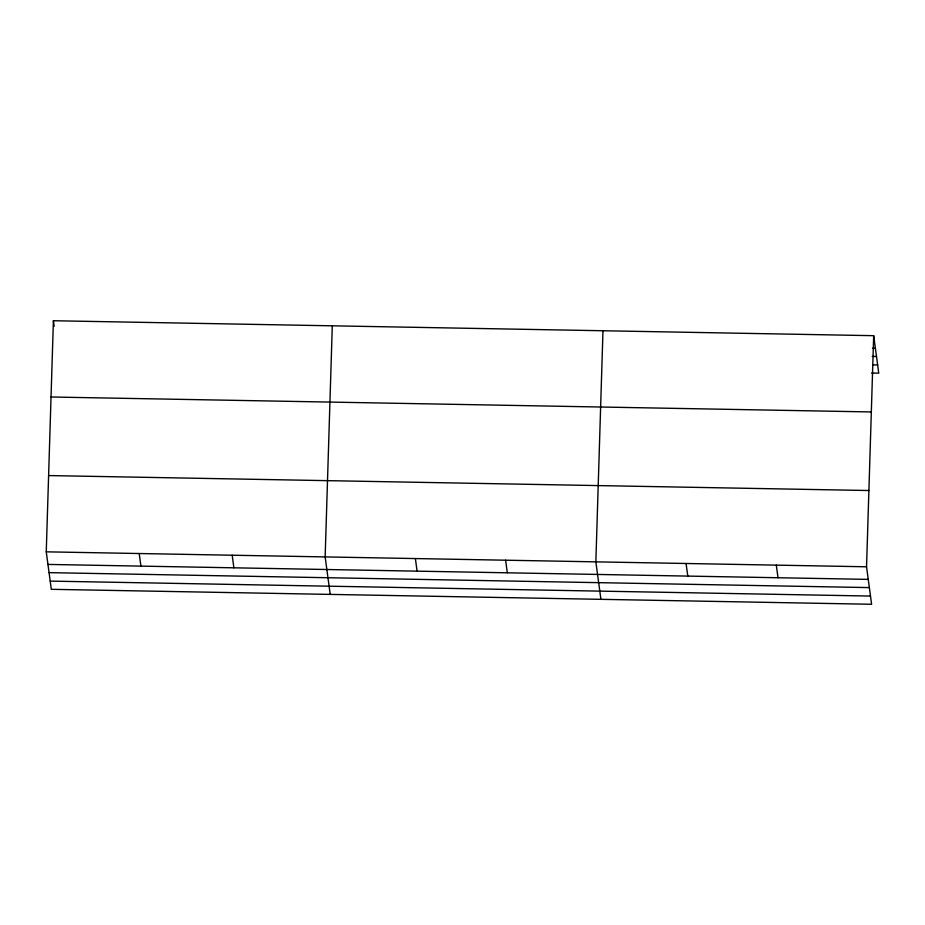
<?xml version="1.0" encoding="UTF-8"?>
<svg xmlns="http://www.w3.org/2000/svg" width="925" height="925" viewBox="0 0 925 925"><rect width="100%" height="100%" fill="white"/><g stroke="black" fill="none" stroke-linecap="round" stroke-linejoin="round"><path stroke-width="1.39" d="M873.686 335.683L866.54 566.782L871.604 604.268L51.314 589.317L46.25 551.832L53.396 320.732L873.686 335.683L878.75 373.168L871.593 373.041M332.295 325.82L325.149 556.919L330.213 594.405M602.984 330.745L595.85 561.857L600.915 599.331M872.518 348.228L875.385 348.286M872.194 356.414L876.495 356.495M873.339 364.878L877.64 364.959M51.037 396.998L871.327 411.949M48.609 475.566L868.899 490.528M46.25 551.832L866.54 566.782M47.95 564.423L868.24 579.385M49.06 572.644L869.361 587.595M50.204 581.108L870.494 596.058M776.306 565.14L778.018 577.743M686.072 563.498L687.784 576.09M505.617 560.203L507.316 572.806M415.383 558.561L417.083 571.153M232.187 555.22L233.886 567.823M139.213 553.532L140.924 566.123M53.396 320.732L54.147 326.328"/></g></svg>
